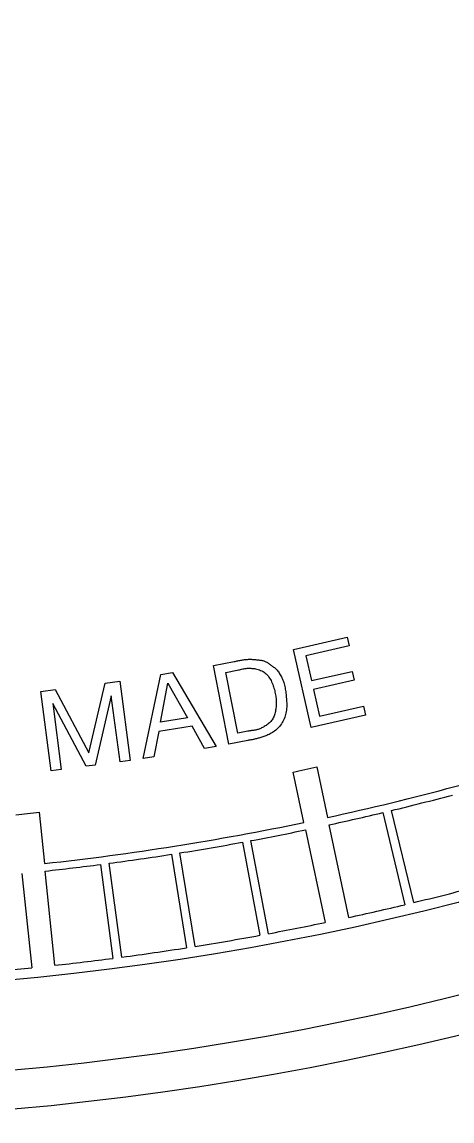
# Model space of a CAD drawing. Extents: x -19.1 to 19.1, y -19.1 to 19.1.
# Drawn here: x 1.77 to 4.54, y -19.15 to -12.07 of the extents above; entities that cross this region are included whole.
import ezdxf

# ---------------------------------------------------------------- set-up
doc = ezdxf.new("R2010")
doc.units = 0
doc.header["$LTSCALE"] = 32.67
doc.layers.add('G_OM_TRIE_D_ESQUISSE__ISO_', color=7, linetype='Continuous')
doc.layers.add('VISIBLE__ISO_', color=7, linetype='Continuous')

msp = doc.modelspace()

# ---------------------------------------------------------------- linework, layer by layer
at = {"layer": 'G_OM_TRIE_D_ESQUISSE__ISO_', "color": 7, "linetype": 'Continuous'}
msp.add_circle((0, 0), 18.9, dxfattribs=at)
at = {"layer": 'VISIBLE__ISO_', "color": 7, "linetype": 'Continuous'}
for p, q in [((3.5188, -16.1131), (3.8654, -16.0342)), ((3.8654, -16.0342), (3.8781, -16.0904)), ((3.6332, -16.615), (3.5188, -16.1131)), ((3.8781, -16.0904), (3.5984, -16.1541)), ((3.0037, -16.2163), (3.1369, -16.1908)), ((3.5984, -16.1541), (3.6349, -16.3139)), ((2.5507, -16.8155), (2.6648, -16.2747)), ((2.6648, -16.2747), (2.7392, -16.2623)), ((2.7392, -16.2623), (3.0217, -16.7377)), ((3.1031, -16.7224), (3.0037, -16.2163)), ((3.0828, -16.2604), (3.1572, -16.247)), ((3.1596, -16.6523), (3.0828, -16.2604)), ((3.6349, -16.3139), (3.8957, -16.2543)), ((3.8957, -16.2543), (3.9085, -16.3105)), ((2.2014, -16.7797), (2.3072, -16.3298)), ((2.3072, -16.3298), (2.4002, -16.3174)), ((2.4002, -16.3174), (2.4667, -16.8283)), ((2.6634, -16.5813), (2.7103, -16.3298)), ((2.7103, -16.3298), (2.8357, -16.5527)), ((3.9085, -16.3105), (3.6477, -16.3701)), ((1.8917, -16.3839), (1.9847, -16.3718)), ((1.9582, -16.8944), (1.8917, -16.3839)), ((1.9847, -16.3718), (2.2014, -16.7797)), ((2.3458, -16.4118), (2.2414, -16.8576)), ((2.4023, -16.8366), (2.3458, -16.4118)), ((3.6477, -16.3701), (3.6873, -16.5437)), ((2.1835, -16.8652), (1.9689, -16.461)), ((1.9689, -16.461), (2.0226, -16.8858)), ((3.6873, -16.5437), (3.9691, -16.4793)), ((3.9691, -16.4793), (3.9822, -16.5355)), ((2.8357, -16.5527), (2.6634, -16.5813)), ((3.9822, -16.5355), (3.6332, -16.615)), ((2.8663, -16.6061), (2.6513, -16.6416)), ((2.9469, -16.7501), (2.8663, -16.6061)), ((2.6513, -16.6416), (2.6196, -16.8038)), ((3.2242, -16.6986), (3.1031, -16.7224)), ((3.2242, -16.6393), (3.1596, -16.6523)), ((3.0217, -16.7377), (2.9469, -16.7501)), ((2.4667, -16.8283), (2.4023, -16.8366)), ((2.6196, -16.8038), (2.5507, -16.8155)), ((2.0226, -16.8858), (1.9582, -16.8944)), ((2.2414, -16.8576), (2.1835, -16.8652)), ((3.5856, -17.2273), (3.5161, -16.9023)), ((3.6686, -16.8698), (3.7376, -17.195)), ((1.8821, -17.1612), (1.9155, -17.492)), ((4.0934, -17.1638), (4.2354, -17.7569)), ((4.2927, -17.7431), (4.1491, -17.1504)), ((3.8741, -17.8392), (3.7477, -17.2426)), ((3.5958, -17.2749), (3.7233, -17.8713)), ((3.191, -17.3542), (3.3021, -17.9539)), ((3.358, -17.9435), (3.2446, -17.3443)), ((2.7333, -17.4322), (2.8295, -18.0344)), ((2.8854, -18.0255), (2.7881, -17.4235)), ((1.9818, -18.1471), (1.9204, -17.5403)), ((2.2762, -17.4977), (2.356, -18.1023)), ((2.4146, -18.0946), (2.3322, -17.4904)), ((1.7709, -17.5561), (1.8338, -18.1627))]:
    msp.add_line(p, q, dxfattribs=at)
for points in [[(3.1369, -16.1908), (3.1429, -16.1896), (3.1489, -16.1884), (3.1549, -16.1872), (3.161, -16.186), (3.167, -16.1848), (3.1731, -16.1837), (3.1793, -16.1825), (3.1854, -16.1815), (3.1917, -16.1805), (3.1979, -16.1795), (3.2043, -16.1787), (3.2106, -16.1779), (3.217, -16.1773), (3.2235, -16.1768), (3.2299, -16.1764), (3.2364, -16.1763), (3.2429, -16.1763), (3.2494, -16.1765), (3.2559, -16.1769), (3.2624, -16.1773), (3.2688, -16.1779), (3.2752, -16.1785), (3.2815, -16.1791), (3.2877, -16.1797), (3.2938, -16.1803), (3.2998, -16.181), (3.3056, -16.1817), (3.3113, -16.1825), (3.3169, -16.1834), (3.3222, -16.1846), (3.3274, -16.1861), (3.3324, -16.1879), (3.3372, -16.19), (3.3418, -16.1924), (3.3462, -16.1951), (3.3506, -16.198), (3.3549, -16.201), (3.3592, -16.2041), (3.3635, -16.2073), (3.3679, -16.2104), (3.3725, -16.2135), (3.3771, -16.2165), (3.3817, -16.2196), (3.3864, -16.2228), (3.3911, -16.2262), (3.3958, -16.2297), (3.4004, -16.2336), (3.4049, -16.2377), (3.4093, -16.2422), (3.4136, -16.2471), (3.4178, -16.2523), (3.4219, -16.2578), (3.4259, -16.2636), (3.4298, -16.2697), (3.4335, -16.276), (3.4372, -16.2826), (3.4407, -16.2894), (3.4442, -16.2964), (3.4475, -16.3036), (3.4506, -16.311), (3.4535, -16.3186), (3.4562, -16.3263), (3.4587, -16.3343), (3.461, -16.3425), (3.4629, -16.3508), (3.4647, -16.3593), (3.4662, -16.3679), (3.4676, -16.3767), (3.4688, -16.3855), (3.4698, -16.3944), (3.4708, -16.4033), (3.4718, -16.4122), (3.4726, -16.4212), (3.4734, -16.4301), (3.4742, -16.4391), (3.4747, -16.4481), (3.4751, -16.4571), (3.4753, -16.4662), (3.4752, -16.4754), (3.4749, -16.4847), (3.4742, -16.4941), (3.4732, -16.5035), (3.4718, -16.5129), (3.4701, -16.5224), (3.4679, -16.5317), (3.4654, -16.541), (3.4624, -16.5501), (3.4591, -16.559), (3.4552, -16.5677), (3.451, -16.5762), (3.4463, -16.5843), (3.4413, -16.5922), (3.4359, -16.5998), (3.4301, -16.6071), (3.4241, -16.6141), (3.4178, -16.6207), (3.4112, -16.6269), (3.4044, -16.6329), (3.3974, -16.6384), (3.3903, -16.6436), (3.3831, -16.6484), (3.3759, -16.6528), (3.3687, -16.6569), (3.3616, -16.6606), (3.3545, -16.6639), (3.3476, -16.6669), (3.3407, -16.6696), (3.334, -16.672), (3.3274, -16.6742), (3.3209, -16.6762), (3.3146, -16.6782), (3.3084, -16.68), (3.3024, -16.6818), (3.2965, -16.6835), (3.2907, -16.6851), (3.2851, -16.6867), (3.2796, -16.6882), (3.2741, -16.6896), (3.2688, -16.6909), (3.2636, -16.6921), (3.2585, -16.6932), (3.2535, -16.6941), (3.2485, -16.695), (3.2436, -16.6958), (3.2387, -16.6966), (3.2338, -16.6973), (3.229, -16.6979), (3.2242, -16.6986)], [(3.1572, -16.247), (3.164, -16.2452), (3.1709, -16.2433), (3.1778, -16.2416), (3.1847, -16.2399), (3.1917, -16.2384), (3.1987, -16.2371), (3.2059, -16.2359), (3.2131, -16.235), (3.2205, -16.2343), (3.228, -16.2339), (3.2356, -16.2338), (3.2433, -16.234), (3.2511, -16.2346), (3.2589, -16.2354), (3.2669, -16.2365), (3.275, -16.238), (3.2831, -16.2399), (3.2912, -16.2421), (3.2993, -16.2447), (3.3073, -16.2478), (3.3151, -16.2513), (3.3227, -16.2554), (3.3299, -16.2599), (3.3369, -16.2651), (3.3433, -16.2708), (3.3494, -16.277), (3.3551, -16.2836), (3.3604, -16.2907), (3.3653, -16.2981), (3.3699, -16.3058), (3.3741, -16.3137), (3.378, -16.3218), (3.3816, -16.3299), (3.3849, -16.3381), (3.388, -16.3464), (3.3907, -16.3547), (3.3933, -16.3631), (3.3956, -16.3715), (3.3977, -16.3798), (3.3996, -16.3881), (3.4014, -16.3964), (3.4029, -16.4047), (3.4043, -16.4129), (3.4055, -16.421), (3.4065, -16.429), (3.4073, -16.437), (3.4079, -16.4449), (3.4082, -16.4527), (3.4082, -16.4604), (3.4081, -16.468), (3.4076, -16.4756), (3.407, -16.483), (3.4062, -16.4904), (3.4051, -16.4977), (3.4038, -16.505), (3.4024, -16.5123), (3.4007, -16.5195), (3.3989, -16.5266), (3.3967, -16.5336), (3.3944, -16.5404), (3.3917, -16.5471), (3.3887, -16.5535), (3.3854, -16.5596), (3.3817, -16.5654), (3.3777, -16.5709), (3.3732, -16.576), (3.3685, -16.5809), (3.3635, -16.5855), (3.3583, -16.5898), (3.353, -16.5939), (3.3475, -16.5979), (3.3419, -16.6018), (3.3362, -16.6055), (3.3306, -16.6091), (3.3249, -16.6125), (3.3193, -16.6157), (3.3137, -16.6187), (3.3081, -16.6215), (3.3026, -16.6239), (3.2972, -16.6261), (3.2919, -16.6279), (3.2866, -16.6295), (3.2815, -16.6307), (3.2765, -16.6318), (3.2716, -16.6327), (3.2668, -16.6335), (3.2621, -16.6341), (3.2576, -16.6347), (3.2531, -16.6353), (3.2488, -16.6359), (3.2446, -16.6365), (3.2404, -16.6371), (3.2363, -16.6376), (3.2322, -16.6382), (3.2282, -16.6387), (3.2242, -16.6393)]]:
    msp.add_lwpolyline(points, dxfattribs=at)
for radius in [19.15, 18.32]:
    msp.add_circle((0, 0), radius, dxfattribs=at)
for radius, start, end in [(17.5965, 282.26326, 287.76138), (17.2641, 281.75139, 282.26894), (17.6452, 283.60009, 284.91555), (17.2641, 275.75624, 276.25878), (17.6452, 282.26245, 283.41406), (17.5965, 276.24956, 281.75745), (17.6452, 280.59602, 281.75831), (17.6452, 279.0914, 280.4187), (17.6452, 277.59503, 278.91118), (17.6452, 276.24824, 277.41159), (18.255, 283.60049, 284.92077), (18.255, 282.25263, 283.41554), (18.255, 280.60002, 281.76879), (18.255, 279.09422, 280.42135), (18.255, 277.60081, 278.91673), (18.255, 276.23229, 277.41542), (18.255, 274.59257, 275.76542)]:
    msp.add_arc((0, 0), radius, start, end, dxfattribs=at)

doc.saveas('drawing.dxf')
